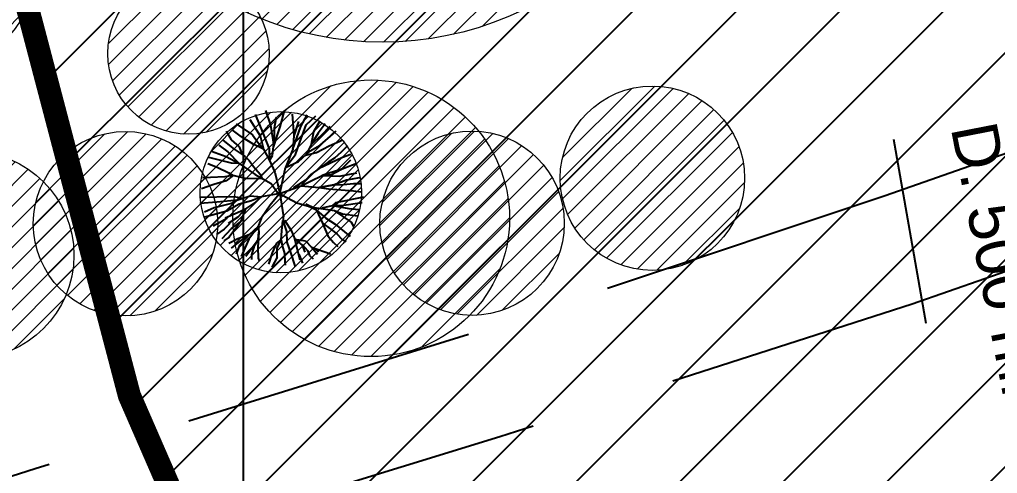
# Model space of a CAD drawing. Extents: x 352140 to 354978, y 6304672 to 6307963.
# Drawn here: x 352395.15 to 352416.35, y 6305880.49 to 6305890.34 of the extents above; entities that cross this region are included whole.
import ezdxf

# ---------------------------------------------------------------- set-up
doc = ezdxf.new("R2010")
doc.units = 0
for name, pattern in [('CONTINUOS', [0]), ('DASHDOT', [1, 0.5, -0.25, 0, -0.25]), ('DASHED', [19.049999999999997, 12.7, -6.35]), ('HIDDEN', [9.524999999999999, 6.35, -3.175])]:
    doc.linetypes.add(name, pattern=pattern)
doc.layers.get('0').update_dxf_attribs({"linetype": 'CONTINUOUS'})
for name, color, linetype in [('03_S2_Pav ext_Borde vereda', 7, 'CONTINUOUS'), ('1-ACCESOS', 212, 'CONTINUOUS'), ('1-CAMINO DE TIERRA', 252, 'HIDDEN'), ('1-coordenadas', 8, 'CONTINUOUS'), ('1-TEXTOS', 7, 'CONTINUOUS'), ('Paisajismo', 253, 'CONTINUOUS')]:
    doc.layers.add(name, color=color, linetype=linetype)
doc.layers.add('0_ASD_LINEA OFICIAL', color=253, linetype='DASHDOT', lineweight=20)
doc.layers.add('0_ASD_TOPOGRAFIA_ELEMENTOS', color=9, linetype='CONTINUOS', lineweight=5, true_color=0xbdbdbd)
doc.styles.add('A', font='arial.ttf', dxfattribs={"height": 2})

# ---------------------------------------------------------------- blocks, each defined once
blk = doc.blocks.new('COORDENADAS')
at = {"layer": '1-coordenadas'}
blk.add_line((220, -900.625), (220, -0.625), dxfattribs=at)
blk = doc.blocks.new('A$C27410629')
at = {"true_color": 0x136734, "transparency": 33554559}
h = blk.add_hatch(dxfattribs=at)
h.set_pattern_fill('ANSI31', color=116, scale=0.5)
h.set_pattern_definition([(45, (-8759.562515186517, -519.1035735587502), (-1.122532015133644, 1.122532015133644), [])])
h.paths.add_polyline_path([(137.5068959888558, 1252.464406617455, 0.1176268807227723), (109.8147584422568, 1254.193915082658, 0.0669245107500281), (94.44469839795602, 1249.334472017372, 0.3153492887079504), (64.30173641118381, 1196.270282113329, 0.0226826871159959), (65.7292635223912, 1185.310127003227), (112.3603922077091, 1218.953454515778), (153.4782689701005, 1161.962272479494), (172.1053089193083, 1139.480769404351), (187.9579650288579, 1141.807885415954), (193.565073162812, 1120.465553675225), (224.197974734232, 1050.129297271156), (250.6203797236194, 989.4787086543838), (268.1526288855184, 972.7353945672494, 7.2547007156e-06), (291.4898137452492, 983.2987389690225), (238.1945199318034, 1105.633967029937), (205.2934048173047, 1181.112163638985), (177.0531538182076, 1197.651557407602)])
at = {"layer": '0_ASD_LINEA OFICIAL', "ltscale": 8, "const_width": 0.5}
blk.add_lwpolyline([(250.6203797236194, 989.4787086543838), (268.1526288854875, 972.7353945673531, 7.2547007157e-06), (291.4898137452146, 983.2987389692971), (291.4898137452146, 983.2987389692971), (238.1945199318034, 1105.633967029937), (205.2934048173047, 1181.112163638985), (177.0531538182076, 1197.651557407602), (137.6146324061954, 1252.315079214)], format="xyb", dxfattribs=at)
for points in [[(65.72926352235241, 1185.310127003199), (112.3603922077091, 1218.953454515778), (153.4782689701005, 1161.962272479494), (172.1053089193083, 1139.480769404351), (187.9579650288579, 1141.807885415954), (193.565073162812, 1120.465553675225), (224.197974734232, 1050.129297271156), (250.6203797236194, 989.4787086543838)], [(160.9876143796937, 1025.359743172903), (224.1959328140074, 1050.133984341224), (193.565073162812, 1120.465553675225), (187.9579650288579, 1141.807885415954), (172.1053089193083, 1139.480769404351), (153.4782689701005, 1161.962272479494), (117.4026874119681, 1137.085542515902), (85.5836153089768, 1125.976116823203)]]:
    blk.add_lwpolyline(points, dxfattribs=at)
blk = doc.blocks.new('1.0 - LO RECABARREN LOTEO PARQUE - VEGETACION EXISTENTE ETAPA MUNICIPAL__2024')
at = {"layer": 'Paisajismo'}
for p, q in [((352400.2541512972, 6305888.277553354), (352400.3834982449, 6305887.965171978)), ((352400.4797951422, 6305888.365569743), (352400.5853226111, 6305888.04108544)), ((352400.6745294978, 6305887.986715614), (352400.7176451472, 6305888.223693815)), ((352400.7963779628, 6305888.00863695), (352400.8937878862, 6305888.357457621)), ((352401.0561381727, 6305888.284448667), (352401.0949076986, 6305887.814367425)), ((352401.2428406812, 6305888.016749072), (352401.3808383314, 6305888.268224423)), ((352401.3643811269, 6305888.051345624), (352401.5691810812, 6305888.24523745)), ((352399.8445513884, 6305888.072889261), (352400.2002561153, 6305887.835910162)), ((352400.1388598927, 6305888.170879102), (352400.3661501281, 6305887.813946458)), ((352400.3834982449, 6305887.965171978), (352400.555960842, 6305887.534301054)), ((352400.5853226111, 6305888.04108544), (352400.6583803125, 6305887.586807474)), ((352400.6583803125, 6305887.586807474), (352400.7963779628, 6305888.00863695)), ((352400.6745294978, 6305887.771280153), (352400.6745294978, 6305887.986715614)), ((352401.073349874, 6305887.523529685), (352401.2428406812, 6305888.016749072)), ((352401.1919185297, 6305888.126747901), (352401.0949076986, 6305887.814367425)), ((352401.224255887, 6305887.674334238), (352401.3643811269, 6305888.051345624)), ((352401.6568336321, 6305888.130318489), (352401.5188361887, 6305887.903179656)), ((352401.7704786463, 6305888.07353393), (352401.6243636576, 6305887.870731167)), ((352401.6974211519, 6305887.830170702), (352401.8841238675, 6305888.024861195)), ((352399.6289731421, 6305887.911313337), (352399.7367622652, 6305887.72819288)), ((352399.9602747226, 6305887.78961009), (352399.7573371233, 6305887.943740118)), ((352400.2281524778, 6305887.627368088), (352399.9602747226, 6305887.78961009)), ((352400.2002561153, 6305887.835910162), (352400.3080452385, 6305887.685105607)), ((352400.3661501281, 6305887.813946458), (352400.4373934269, 6305887.523529685)), ((352400.6314138486, 6305887.3834965), (352400.6745294978, 6305887.771280153)), ((352401.0949076986, 6305887.814367425), (352401.073349874, 6305887.523529685)), ((352401.0949076986, 6305887.814367425), (352401.073349874, 6305887.523529685)), ((352401.5188361887, 6305887.903179656), (352401.4701309165, 6305887.627368088)), ((352401.6243636576, 6305887.870731167), (352401.4701309165, 6305887.627368088)), ((352401.4701309165, 6305887.627368088), (352401.6974211519, 6305887.830170702)), ((352401.6661919124, 6305887.60970333), (352401.9464436326, 6305887.857453798)), ((352401.9464436326, 6305887.857453798), (352402.0111183471, 6305887.922084706)), ((352399.4651069389, 6305887.611143842), (352399.6599269928, 6305887.465125937)), ((352399.554399317, 6305887.716601137), (352399.7979246432, 6305887.521910644)), ((352399.7367622652, 6305887.72819288), (352399.9092248624, 6305887.577388326)), ((352399.9092248624, 6305887.577388326), (352399.9631200443, 6305887.426583772)), ((352400.4373934269, 6305887.523529685), (352400.2281524778, 6305887.627368088)), ((352400.3080452385, 6305887.685105607), (352400.4373934269, 6305887.523529685)), ((352401.1272450558, 6305887.405040136), (352401.224255887, 6305887.674334238)), ((352401.4701309165, 6305887.627368088), (352401.3564859023, 6305887.392116983)), ((352401.4506124254, 6305887.491213781), (352401.6661919124, 6305887.60970333)), ((352401.5837759307, 6305887.448901691), (352401.8597712313, 6305887.594919599)), ((352401.8597712313, 6305887.594919599), (352402.160118961, 6305887.724713259)), ((352402.2590327102, 6305887.598931962), (352402.1189074703, 6305887.458898776)), ((352399.7411022395, 6305887.221762709), (352399.2540517943, 6305887.343444247)), ((352399.3056045319, 6305887.480442413), (352399.6289731421, 6305887.361952864)), ((352399.6289731421, 6305887.361952864), (352399.9092248624, 6305887.211148309)), ((352399.6599269928, 6305887.465125937), (352399.9092248624, 6305887.211148309)), ((352399.7979246432, 6305887.521910644), (352400.0414497622, 6305887.367780616)), ((352399.9631200443, 6305887.426583772), (352400.1248031087, 6305887.275778319)), ((352400.4373934269, 6305887.523529685), (352400.5667403747, 6305887.275778319)), ((352400.555960842, 6305887.534301054), (352400.5667403747, 6305887.275778319)), ((352400.5667403747, 6305887.275778319), (352400.6314138486, 6305887.3834965)), ((352401.073349874, 6305887.523529685), (352400.9116655689, 6305887.124973765)), ((352400.9116655689, 6305887.124973765), (352401.1272450558, 6305887.405040136)), ((352401.1919185297, 6305887.254234682), (352401.4506124254, 6305887.491213781)), ((352401.3564859023, 6305887.392116983), (352401.5837759307, 6305887.448901691)), ((352402.1520016227, 6305887.343444247), (352401.7542437625, 6305887.156865878)), ((352401.9787809899, 6305887.329637858), (352401.8386545095, 6305887.243463314)), ((352402.1189074703, 6305887.458898776), (352401.9787809899, 6305887.329637858)), ((352402.3305867929, 6305887.408341079), (352402.1520016227, 6305887.343444247)), ((352399.2296991581, 6305887.213650586), (352399.4326367575, 6305887.132529511)), ((352399.4326367575, 6305887.132529511), (352399.684279422, 6305887.010847972)), ((352399.9092248624, 6305887.211148309), (352399.7411022395, 6305887.221762709)), ((352399.9092248624, 6305887.211148309), (352400.2541512972, 6305886.974169211)), ((352400.1248031087, 6305887.275778319), (352400.2218139399, 6305887.146517401)), ((352400.2218139399, 6305887.146517401), (352400.3619404204, 6305886.984940579)), ((352400.5667403747, 6305887.275778319), (352400.6853090305, 6305887.028027851)), ((352400.782318621, 6305886.521754649), (352400.9116655689, 6305887.124973765)), ((352400.9116655689, 6305887.124973765), (352401.1919185297, 6305887.254234682)), ((352401.8386545095, 6305887.243463314), (352401.6446340877, 6305887.103430129)), ((352401.7542437625, 6305887.156865878), (352401.6446340877, 6305887.103430129)), ((352402.3224692475, 6305887.28665954), (352402.1296857624, 6305887.092658759)), ((352402.1296857624, 6305887.092658759), (352402.3452652493, 6305887.178832405)), ((352402.3452652493, 6305887.178832405), (352402.4422748399, 6305887.211148309)), ((352399.2840467073, 6305886.909538302), (352399.1115841102, 6305886.898766933)), ((352399.5966357848, 6305886.920310569), (352399.2840467073, 6305886.909538302)), ((352399.7798779145, 6305886.952625575), (352399.5966357848, 6305886.920310569)), ((352399.7798779145, 6305886.952625575), (352399.6274570183, 6305886.840493698)), ((352399.684279422, 6305887.010847972), (352399.7798779145, 6305886.952625575)), ((352400.0493513427, 6305886.887994666), (352399.7798779145, 6305886.952625575)), ((352400.2541512972, 6305886.974169211), (352400.5990764913, 6305886.780277384)), ((352400.3619404204, 6305886.984940579), (352400.4050560696, 6305886.877223298)), ((352400.6853090305, 6305887.028027851), (352400.7284246797, 6305886.844908292)), ((352401.4613919581, 6305886.974169211), (352401.3428233022, 6305886.844908292)), ((352401.6446340877, 6305887.103430129), (352401.4613919581, 6305886.974169211)), ((352401.4721714906, 6305886.834136025), (352401.7093075617, 6305886.952625575)), ((352402.1296857624, 6305887.092658759), (352401.7093075617, 6305886.952625575)), ((352401.7093075617, 6305886.952625575), (352401.914107516, 6305886.974169211)), ((352401.7093075617, 6305886.952625575), (352402.0870614667, 6305886.937839018)), ((352401.914107516, 6305886.974169211), (352402.1296857624, 6305887.092658759)), ((352402.0870614667, 6305886.937839018), (352402.4604668978, 6305887.010847972)), ((352402.5172895084, 6305886.905390528), (352402.2331766624, 6305886.84860582)), ((352399.3595792631, 6305886.759372773), (352399.0917015078, 6305886.662027451)), ((352399.6274570183, 6305886.840493698), (352399.3595792631, 6305886.759372773)), ((352400.4050560696, 6305886.877223298), (352400.0493513427, 6305886.887994666)), ((352400.5990764913, 6305886.780277384), (352400.7392029718, 6305886.586385558)), ((352400.7284246797, 6305886.844908292), (352400.7902834058, 6305886.558899015)), ((352400.7902834058, 6305886.558899015), (352401.2565920037, 6305886.726418743)), ((352401.3428233022, 6305886.844908292), (352401.0841294066, 6305886.68333147)), ((352401.0841294066, 6305886.68333147), (352401.2565920037, 6305886.726418743)), ((352401.2565920037, 6305886.726418743), (352401.4721714906, 6305886.834136025)), ((352401.2565920037, 6305886.726418743), (352401.6446340877, 6305886.69410284)), ((352401.6446340877, 6305886.69410284), (352401.9680014573, 6305886.74796238)), ((352401.9680014573, 6305886.74796238), (352401.6446340877, 6305886.69410284)), ((352401.6446340877, 6305886.69410284), (352401.8435363476, 6305886.662027451)), ((352402.2331766624, 6305886.84860582), (352401.9680014573, 6305886.74796238)), ((352401.9680014573, 6305886.74796238), (352402.1728014116, 6305886.758733748)), ((352402.1728014116, 6305886.758733748), (352402.3883808986, 6305886.780277384)), ((352402.3883808986, 6305886.780277384), (352402.5608434957, 6305886.780277384)), ((352399.051113988, 6305886.483561054), (352399.7898070978, 6305886.499785299)), ((352399.7898070978, 6305886.499785299), (352399.9521571772, 6305886.467336958)), ((352399.8768887457, 6305886.424808736), (352400.1463621739, 6305886.510983281)), ((352400.1463621739, 6305886.510983281), (352400.394276537, 6305886.489439644)), ((352400.394276537, 6305886.489439644), (352400.1786982906, 6305886.4032651)), ((352400.394276537, 6305886.489439644), (352400.2649295891, 6305886.370950094)), ((352400.7902834058, 6305886.558899015), (352400.394276537, 6305886.489439644)), ((352400.394276537, 6305886.489439644), (352400.394276537, 6305886.489439644)), ((352400.7715403291, 6305886.543298285), (352400.5775186667, 6305886.306319186)), ((352400.7392029718, 6305886.586385558), (352401.1595811725, 6305886.360178726)), ((352400.7902834058, 6305886.558899015), (352400.8685499196, 6305886.05856872)), ((352401.8435363476, 6305886.662027451), (352402.3874094034, 6305886.621466838)), ((352402.6065818865, 6305886.483561054), (352401.9977690886, 6305886.361879515)), ((352402.3874094034, 6305886.621466838), (352402.5497594829, 6305886.59713047)), ((352399.0576889283, 6305886.349406459), (352399.4241731877, 6305886.381721463)), ((352399.7411020325, 6305886.34565527), (352399.3676968084, 6305886.248310098)), ((352399.4241731877, 6305886.381721463), (352399.8768887457, 6305886.424808736)), ((352399.9092248624, 6305886.327862823), (352399.6397514341, 6305886.177058268)), ((352399.9521571772, 6305886.467336958), (352399.7411020325, 6305886.34565527)), ((352400.1786982906, 6305886.4032651), (352399.9092248624, 6305886.327862823)), ((352400.2649295891, 6305886.370950094), (352400.0493513427, 6305886.23091691)), ((352400.5775186667, 6305886.306319186), (352400.394276537, 6305886.037025083)), ((352401.1595811725, 6305886.360178726), (352401.5368449646, 6305886.252460545)), ((352401.3536028348, 6305886.33863509), (352401.5368449646, 6305886.252460545)), ((352401.5841720648, 6305886.198081149), (352401.4009299351, 6305886.284255695)), ((352401.7055386973, 6305886.248310098), (352401.9328289327, 6305886.305094806)), ((352401.9977690886, 6305886.361879515), (352401.9328289327, 6305886.305094806)), ((352401.9328289327, 6305886.305094806), (352402.289999273, 6305886.240197826)), ((352401.9328289327, 6305886.305094806), (352402.1276489866, 6305886.305094806)), ((352402.1276489866, 6305886.305094806), (352402.574111912, 6305886.369991638)), ((352399.3676968084, 6305886.248310098), (352399.1566414568, 6305886.159076901)), ((352399.6397514341, 6305886.177058268), (352399.1654780515, 6305886.04779735)), ((352399.6031043822, 6305886.037395212), (352399.9359220864, 6305886.175301145)), ((352400.0493513427, 6305886.23091691), (352399.8768887457, 6305886.04779735)), ((352400.0493513427, 6305886.23091691), (352399.9359220864, 6305885.948162163)), ((352399.9359220864, 6305886.175301145), (352400.0493513427, 6305886.23091691)), ((352401.9787809899, 6305886.187829637), (352401.5368449646, 6305886.252460545)), ((352401.5841720648, 6305886.198081149), (352401.7135190127, 6305885.918015677)), ((352401.5841720648, 6305886.198081149), (352401.7889720192, 6305886.02573296)), ((352401.9787809899, 6305886.187829637), (352402.3387043382, 6305885.940050041)), ((352402.151243587, 6305886.11242736), (352401.9787809899, 6305886.187829637)), ((352402.4746121972, 6305886.069340987), (352402.151243587, 6305886.11242736)), ((352402.289999273, 6305886.240197826), (352402.5010544177, 6305886.215861609)), ((352399.3443593596, 6305885.862691868), (352399.6437043714, 6305886.026509791)), ((352399.7042734641, 6305885.912692263), (352399.5812408268, 6305885.789741539)), ((352399.8768887457, 6305886.04779735), (352399.6720887914, 6305885.907764165)), ((352399.9359220864, 6305885.948162163), (352399.6935952673, 6305885.613403652)), ((352399.7434861632, 6305885.805711716), (352399.9359220864, 6305885.948162163)), ((352400.3179744313, 6305885.849103238), (352400.1192297368, 6305885.57482885)), ((352400.1381577511, 6305885.678864017), (352400.3179744313, 6305885.849103238)), ((352400.3936864885, 6305886.038258014), (352400.3179744313, 6305885.849103238)), ((352400.3179744313, 6305885.849103238), (352400.3369024456, 6305885.726153303)), ((352400.8306108149, 6305885.748712978), (352400.8590022916, 6305885.975698869)), ((352400.8590022916, 6305885.975698869), (352400.934715438, 6305885.739255595)), ((352400.8699663023, 6305885.954525085), (352400.8699663023, 6305886.051470999)), ((352400.8903950865, 6305885.986886234), (352401.0418202899, 6305885.75044296)), ((352401.7135190127, 6305885.918015677), (352401.8340408373, 6305885.642307417)), ((352401.7135190127, 6305885.918015677), (352401.8967611424, 6305885.788753861)), ((352401.7889720192, 6305886.02573296), (352401.993770733, 6305885.896472041)), ((352401.993770733, 6305885.896472041), (352402.3171393431, 6305885.627177938)), ((352402.3387043382, 6305885.940050041), (352402.3874091964, 6305885.850816842)), ((352399.5812408268, 6305885.789741539), (352399.4203521608, 6305885.676248989)), ((352399.5367956463, 6305885.584913641), (352399.7434861632, 6305885.805711716)), ((352399.8772100659, 6305885.58274177), (352400.1381577511, 6305885.678864017)), ((352400.1381577511, 6305885.678864017), (352399.9128463682, 6305885.440291323)), ((352399.929949594, 6305885.527540352), (352400.1381577511, 6305885.678864017)), ((352400.3369024456, 6305885.726153303), (352400.3119731719, 6305885.397556242)), ((352400.3179744313, 6305885.565371465), (352400.3369024456, 6305885.726153303)), ((352400.3369024456, 6305885.726153303), (352400.3179744313, 6305885.565371465)), ((352400.8211462631, 6305885.559558991), (352400.8306108149, 6305885.748712978)), ((352400.934715438, 6305885.739255595), (352400.9441789005, 6305885.502812321)), ((352401.0410137573, 6305885.742316051), (352401.1164655232, 6305885.569967861)), ((352401.8340408373, 6305885.642307417), (352401.9558036038, 6305885.49628951)), ((352401.8967611424, 6305885.788753861), (352402.0368863822, 6305885.681036578)), ((352402.0368863822, 6305885.681036578), (352402.1338972133, 6305885.573318398)), ((352399.6935952673, 6305885.613403652), (352399.5724317668, 6305885.535055893)), ((352399.6847739609, 6305885.483026405), (352399.8772100659, 6305885.58274177)), ((352399.7406694513, 6305885.376216689), (352399.929949594, 6305885.527540352)), ((352399.9128463682, 6305885.440291323), (352399.8415737636, 6305885.247983258)), ((352400.1192297368, 6305885.57482885), (352399.9488776083, 6305885.196520085)), ((352400.0553915773, 6305885.205248177), (352400.3179744313, 6305885.565371465)), ((352400.2327989117, 6305885.423505185), (352400.1760148689, 6305885.234350408)), ((352400.3179744313, 6305885.565371465), (352400.2327989117, 6305885.423505185)), ((352400.6317073963, 6305885.273346326), (352400.7243618912, 6305885.487021998)), ((352400.7243618912, 6305885.487021998), (352400.8211462631, 6305885.559558991)), ((352400.7359707435, 6305885.379861598), (352400.8211462631, 6305885.559558991)), ((352400.8211462631, 6305885.559558991), (352400.838398095, 6305885.437164381)), ((352400.838398095, 6305885.437164381), (352400.8882889908, 6305885.259101387)), ((352400.9441789005, 6305885.502812321), (352401.0198909577, 6305885.285284604)), ((352401.2347233428, 6305885.114728616), (352401.1164655232, 6305885.569967861)), ((352401.1164655232, 6305885.569967861), (352401.1164655232, 6305885.569967861)), ((352401.1164655232, 6305885.569967861), (352401.348368357, 6305885.536558241)), ((352401.1164655232, 6305885.569967861), (352401.2781498283, 6305885.440706943)), ((352401.2781498283, 6305885.440706943), (352401.3320450102, 6305885.28990149)), ((352401.2839044571, 6305885.445071293), (352401.388007991, 6305885.322121359)), ((352401.348368357, 6305885.536558241), (352401.4782484619, 6305885.398652306)), ((352401.9558036038, 6305885.49628951), (352402.0450959819, 6305885.415168434)), ((352402.1338972133, 6305885.573318398), (352402.2309080446, 6305885.519459757)), ((352400.1760148689, 6305885.234350408), (352400.1760148689, 6305885.130316031)), ((352400.3119731719, 6305885.397556242), (352400.3191002869, 6305885.162512964)), ((352400.5533076767, 6305885.031180645), (352400.6317073963, 6305885.273346326)), ((352400.7359707435, 6305885.152875707), (352400.7359707435, 6305885.379861598)), ((352400.8882889908, 6305885.259101387), (352400.8954162877, 6305885.081038263)), ((352401.0198909577, 6305885.285284604), (352401.1239955808, 6305884.973179104)), ((352401.2880531076, 6305885.054154218), (352401.2096532063, 6305885.246462283)), ((352401.388007991, 6305885.322121359), (352401.4353285713, 6305885.218086192)), ((352401.4353285713, 6305885.218086192), (352401.5110406284, 6305885.142423966)), ((352401.4782484619, 6305885.398652306), (352401.8905989434, 6305885.252077985)), ((352401.4782484619, 6305885.398652306), (352401.6081285669, 6305885.244522428)), ((352401.5083607232, 6305885.387306764), (352401.6366515204, 6305885.308959004)), ((352400.3191002869, 6305885.162512964), (352400.3404821773, 6305885.098410276)), ((352400.6255684819, 6305884.965974565), (352400.7369952944, 6305885.179398851)), ((352400.8954162877, 6305885.081038263), (352400.9025434027, 6305885.009813039))]:
    blk.add_line(p, q, dxfattribs=at)

msp = doc.modelspace()

# ---------------------------------------------------------------- hatches: boundary and pattern name
at = {"layer": '0_ASD_TOPOGRAFIA_ELEMENTOS'}
h = msp.add_hatch(dxfattribs=at)
h.set_pattern_fill('ANSI31', color=256, scale=0.1)
h.set_pattern_definition([(45, (346100.2365341843, 6304157.091789352), (-0.2245064030267289, 0.2245064030267289), [])])
edge = h.paths.add_edge_path()
edge.add_arc((352403.0107515251, 6305896.843965665), 7, 0, 360)
h = msp.add_hatch(dxfattribs=at)
h.set_pattern_fill('ANSI31', color=256, scale=0.1)
h.set_pattern_definition([(45, (346085.9785112705, 6304153.903732989), (-0.2245064030267289, 0.2245064030267289), [])])
edge = h.paths.add_edge_path()
edge.add_arc((352388.7527286114, 6305893.655909304), 6.5, 0, 360)
h = msp.add_hatch(dxfattribs=at)
h.set_pattern_fill('ANSI31', color=256, scale=0.1)
h.set_pattern_definition([(45, (346088.6693262593, 6304153.084689968), (-0.2245064030267289, 0.2245064030267289), [])])
edge = h.paths.add_edge_path()
edge.add_arc((352391.4435436002, 6305892.836866282), 4.5, 0, 360)
h = msp.add_hatch(dxfattribs=at)
h.set_pattern_fill('ANSI31', color=256, scale=0.1)
h.set_pattern_definition([(45, (346096.0340516065, 6304149.845364752), (-0.2245064030267289, 0.2245064030267289), [])])
edge = h.paths.add_edge_path()
edge.add_arc((352398.8082689474, 6305889.597541066), 1.75, 0, 360)
h = msp.add_hatch(dxfattribs=at)
h.set_pattern_fill('ANSI31', color=256, scale=0.1)
h.set_pattern_definition([(45, (346099.9971080891, 6304146.272865404), (-0.2245064030267289, 0.2245064030267289), [])])
edge = h.paths.add_edge_path()
edge.add_arc((352402.77132543, 6305886.025041718), 3, 0, 360)
h = msp.add_hatch(dxfattribs=at)
h.set_pattern_fill('ANSI31', color=256, scale=0.1)
h.set_pattern_definition([(45, (346106.0960382862, 6304147.141310288), (-0.2245064030267289, 0.2245064030267289), [])])
edge = h.paths.add_edge_path()
edge.add_arc((352408.8702556271, 6305886.893486601), 2, 0, 360)
h = msp.add_hatch(dxfattribs=at)
h.set_pattern_fill('ANSI31', color=256, scale=0.1)
h.set_pattern_definition([(45, (346098.0359969742, 6304146.8368228), (-0.2245064030267289, 0.2245064030267289), [])])
edge = h.paths.add_edge_path()
edge.add_arc((352400.8102143151, 6305886.588999114), 1.75, 0, 360)
h = msp.add_hatch(dxfattribs=at)
h.set_pattern_fill('ANSI31', color=256, scale=0.1)
h.set_pattern_definition([(45, (346094.6684048159, 6304146.154479243), (-0.2245064030267289, 0.2245064030267289), [])])
edge = h.paths.add_edge_path()
edge.add_arc((352397.4426221568, 6305885.906655557), 2, 0, 360)
h = msp.add_hatch(dxfattribs=at)
h.set_pattern_fill('ANSI31', color=256, scale=0.1)
h.set_pattern_definition([(45, (346102.1852861023, 6304146.164307171), (-0.2245064030267289, 0.2245064030267289), [])])
edge = h.paths.add_edge_path()
edge.add_arc((352404.9595034432, 6305885.916483485), 2, 0, 360)
h = msp.add_hatch(dxfattribs=at)
h.set_pattern_fill('ANSI31', color=256, scale=0.1)
h.set_pattern_definition([(45, (346091.3007904288, 6304145.472125197), (-0.2245064030267289, 0.2245064030267289), [])])
edge = h.paths.add_edge_path()
edge.add_arc((352394.0750077697, 6305885.22430151), 2.25, 0, 360)

# ---------------------------------------------------------------- linework, layer by layer
for centre, radius in [((352403.0107515251, 6305896.843965665), 7), ((352388.7527286114, 6305893.655909304), 6.5), ((352391.4435436002, 6305892.836866282), 4.5), ((352398.8082689474, 6305889.597541066), 1.75), ((352402.77132543, 6305886.025041718), 3), ((352408.8702556271, 6305886.893486601), 2), ((352400.8102143151, 6305886.588999114), 1.75), ((352397.4426221568, 6305885.906655557), 2), ((352404.9595034432, 6305885.916483485), 2), ((352394.0750077697, 6305885.22430151), 2.25)]:
    msp.add_circle(centre, radius, dxfattribs=at)
at = {"layer": '1-ACCESOS', "flags": 128}
msp.add_lwpolyline([(352414.1, 6305887.738), (352414.799, 6305883.752)], dxfattribs=at)
at = {"layer": '1-CAMINO DE TIERRA', "flags": 128}
for points in [[(352607.64, 6305979.815), (352595.662, 6305973.801), (352587.194, 6305969.429), (352574.37, 6305962.924), (352567.258, 6305959.232000001), (352557.9970000001, 6305954.445), (352548.615, 6305949.552), (352540.4910000001, 6305945.203), (352529.098, 6305939.213), (352519.624, 6305934.074), (352511.649, 6305929.897999999), (352501.487, 6305924.31), (352493.855, 6305920.187999999), (352484.2670000001, 6305915.068), (352473.889, 6305910.014), (352464.48, 6305905.817000001), (352455.173, 6305902.087), (352444.191, 6305897.701), (352434.4650000001, 6305893.973999999), (352425.4520000001, 6305890.572000001), (352413.92, 6305886.512999999)], [(352414.503, 6305884.167), (352426.235, 6305888.284), (352435.455, 6305891.824), (352444.768, 6305895.243), (352456.273, 6305899.776000001), (352465.133, 6305903.239), (352475.06, 6305907.873), (352485.1710000001, 6305912.687000001), (352495.221, 6305918.172999999), (352502.597, 6305922.103999999), (352512.934, 6305927.772000001), (352520.597, 6305932.004), (352530.4320000001, 6305937.187999999), (352541.5070000001, 6305943.044), (352549.7960000001, 6305947.283), (352559.224, 6305952.057), (352568.45, 6305957.205), (352575.349, 6305960.324), (352588.64, 6305967), (352596.838, 6305971.102000001), (352608.345, 6305976.949)], [(352413.92, 6305886.512999999), (352405.018, 6305883.544), (352395.4810000001, 6305880.59), (352387.49, 6305878.022999999), (352379.778, 6305876.062999999), (352372.972, 6305874.824), (352364.635, 6305873.482000001), (352356.713, 6305872.472999999), (352347.968, 6305871.576), (352334.8610000001, 6305870.57), (352331.675, 6305872.746), (352330.009, 6305875.851), (352329.701, 6305879.505)], [(352296.9238861155, 6305864.144265736), (352304.768, 6305865.145), (352315.4810000001, 6305866.078), (352328.011, 6305867.412), (352335.936, 6305867.82), (352348.41, 6305868.866), (352357.076, 6305869.844), (352364.976, 6305870.903), (352373.385, 6305872.246), (352380.487, 6305873.832), (352387.798, 6305875.845), (352396.288, 6305878.449), (352405.565, 6305881.292), (352414.503, 6305884.167)]]:
    msp.add_lwpolyline(points, dxfattribs=at)

# ---------------------------------------------------------------- block references
at = {"color": 252, "linetype": 'DASHED'}
msp.add_blockref('COORDENADAS', (352180, 6306200.625), dxfattribs=at)
at = {"layer": '03_S2_Pav ext_Borde vereda', "linetype": 'Continuous'}
msp.add_blockref('A$C27410629', (352203.9623478023, 6304761.713605438), dxfattribs=at)
at = {"layer": 'Paisajismo'}
msp.add_blockref('1.0 - LO RECABARREN LOTEO PARQUE - VEGETACION EXISTENTE ETAPA MUNICIPAL__2024', (0, 0), dxfattribs=at)

# ---------------------------------------------------------------- texts
at = {"layer": '1-TEXTOS', "style": 'A'}
msp.add_text('D. 500 mm.', height=1, rotation=281.0512017828681, dxfattribs=at).set_placement((352415.3371147869, 6305887.989327598))

doc.saveas('drawing.dxf')
